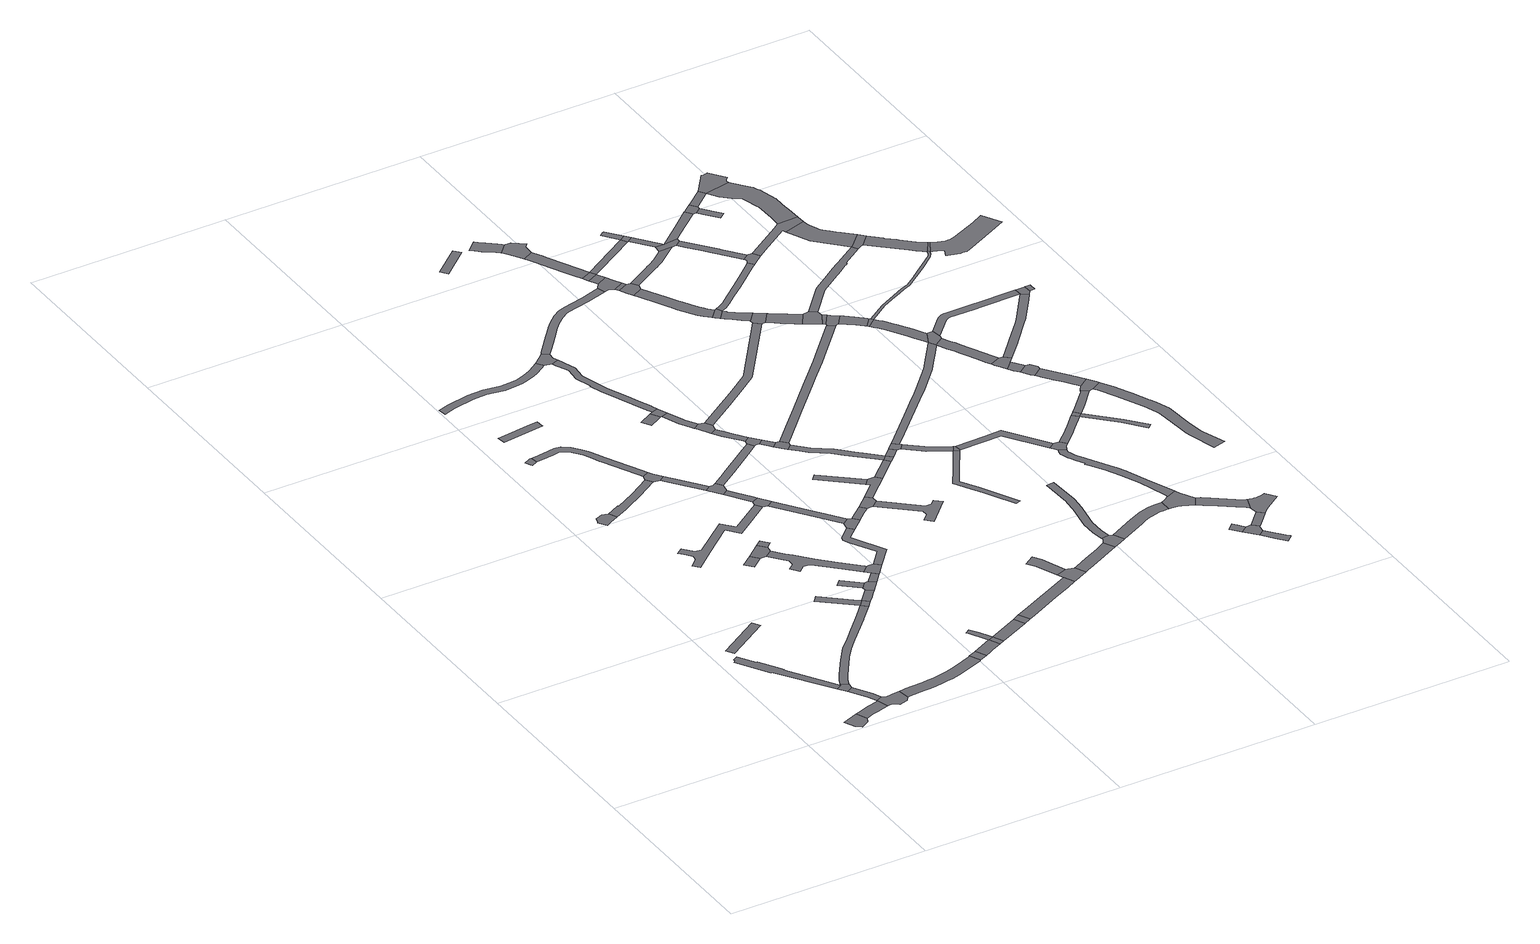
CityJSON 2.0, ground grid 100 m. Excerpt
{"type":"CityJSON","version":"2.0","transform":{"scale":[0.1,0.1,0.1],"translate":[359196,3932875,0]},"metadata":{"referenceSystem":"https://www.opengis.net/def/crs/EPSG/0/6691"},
"CityObjects":{
"road1":{"type":"Road","geometry":[{"type":"MultiSurface","lod":"1","boundaries":[[[0,1,2,3,4,5,6,7,8]]]}]},
"road2":{"type":"Road","attributes":{"RoadStructureAttribute.sectionType":"1"},"geometry":[{"type":"MultiSurface","lod":"1","boundaries":[[[9,10,11,12,13,14,15,16,17,18,19,20,21,22,23,24,25]]]}]},
"road3":{"type":"Road","attributes":{"RoadStructureAttribute.sectionType":"1"},"geometry":[{"type":"MultiSurface","lod":"1","boundaries":[[[7,26,27,28,29,30,31,32,33,34,35,8]]]}]},
"road4":{"type":"Road","attributes":{"RoadStructureAttribute.sectionType":"1"},"geometry":[{"type":"MultiSurface","lod":"1","boundaries":[[[36,37,38,39]]]}]},
"road5":{"type":"Road","geometry":[{"type":"MultiSurface","lod":"1","boundaries":[[[40,25,24,41,42,43]]]}]},
"road6":{"type":"Road","attributes":{"RoadStructureAttribute.sectionType":"1"},"geometry":[{"type":"MultiSurface","lod":"1","boundaries":[[[44,42,41,45,46,47]]]}]},
"road7":{"type":"Road","geometry":[{"type":"MultiSurface","lod":"1","boundaries":[[[46,31,30,48,49,50,51,52,53,54,55,47]]]}]},
"road8":{"type":"Road","attributes":{"RoadStructureAttribute.sectionType":"1"},"geometry":[{"type":"MultiSurface","lod":"1","boundaries":[[[56,57,58,59,60,61,62,63,64,65,66,67,68,69,70,71,72,73,74,75,76,40,43]]]}]},
"road9":{"type":"Road","geometry":[{"type":"MultiSurface","lod":"1","boundaries":[[[77,78,79,80,81,82,83,84,85,86]]]}]},
"road10":{"type":"Road","attributes":{"RoadStructureAttribute.sectionType":"1"},"geometry":[{"type":"MultiSurface","lod":"1","boundaries":[[[87,88,89,90,91,92,93,94,95,96,97,98,53,52,99,100,101,102,103,104,105,106,107,108,109,110,111,112]]]}]},
"road11":{"type":"Road","geometry":[{"type":"MultiSurface","lod":"1","boundaries":[[[113,114,115,116,117,118]]]}]},
"road12":{"type":"Road","attributes":{"RoadStructureAttribute.sectionType":"1"},"geometry":[{"type":"MultiSurface","lod":"1","boundaries":[[[119,120,121,122,123,124]]]}]},
"road13":{"type":"Road","attributes":{"RoadStructureAttribute.sectionType":"1"},"geometry":[{"type":"MultiSurface","lod":"1","boundaries":[[[125,126,127,128,129,67]]]}]},
"road14":{"type":"Road","attributes":{"RoadStructureAttribute.sectionType":"1"},"geometry":[{"type":"MultiSurface","lod":"1","boundaries":[[[130,131,132,133,134,135,136,137,77,86]]]}]},
"road15":{"type":"Road","geometry":[{"type":"MultiSurface","lod":"1","boundaries":[[[119,124,138,139,140,141]]]}]},
"road16":{"type":"Road","geometry":[{"type":"MultiSurface","lod":"1","boundaries":[[[142,143,144,145,146,147,148,149,150,151,152,153,154,155,156,157,158,159,160,161]]]}]},
"road17":{"type":"Road","geometry":[{"type":"MultiSurface","lod":"1","boundaries":[[[162,125,67,66]]]}]},
"road18":{"type":"Road","attributes":{"RoadStructureAttribute.sectionType":"1"},"geometry":[{"type":"MultiSurface","lod":"1","boundaries":[[[163,164,165,166,167,168]]]}]},
"road19":{"type":"Road","attributes":{"RoadStructureAttribute.sectionType":"1"},"geometry":[{"type":"MultiSurface","lod":"1","boundaries":[[[116,169,170,171,172,173,174,175,176,177,178,179,180,181,182,183,184,185,186,187,188,189,190,191,192,193,194,195,196,197,117]]]}]},
"road20":{"type":"Road","geometry":[{"type":"MultiSurface","lod":"1","boundaries":[[[111,198,199,200,112]]]}]},
"road21":{"type":"Road","attributes":{"RoadStructureAttribute.sectionType":"1"},"geometry":[{"type":"MultiSurface","lod":"1","boundaries":[[[162,201,202,203,204,205,206,125]]]}]},
"road22":{"type":"Road","attributes":{"RoadStructureAttribute.sectionType":"1"},"geometry":[{"type":"MultiSurface","lod":"1","boundaries":[[[140,207,208,209,141]]]}]},
"road23":{"type":"Road","attributes":{"RoadStructureAttribute.sectionType":"1"},"geometry":[{"type":"MultiSurface","lod":"1","boundaries":[[[210,211,212,213]]]}]},
"road24":{"type":"Road","attributes":{"RoadStructureAttribute.sectionType":"1"},"geometry":[{"type":"MultiSurface","lod":"1","boundaries":[[[214,215,216,217,218,199,198]]]}]},
"road25":{"type":"Road","attributes":{"RoadStructureAttribute.sectionType":"1"},"geometry":[{"type":"MultiSurface","lod":"1","boundaries":[[[219,220,221,222,223,224,225,139,138,226,227,228,229,230,231,232,233,234,235,236,237]]]}]},
"road26":{"type":"Road","geometry":[{"type":"MultiSurface","lod":"1","boundaries":[[[205,204,238,239,210,213]]]}]},
"road27":{"type":"Road","geometry":[{"type":"MultiSurface","lod":"1","boundaries":[[[240,183,182,134,133,241,242,243,244]]]}]},
"road28":{"type":"Road","attributes":{"RoadStructureAttribute.sectionType":"1"},"geometry":[{"type":"MultiSurface","lod":"1","boundaries":[[[245,246,247,248,249,250,251]]]}]},
"road29":{"type":"Road","geometry":[{"type":"MultiSurface","lod":"1","boundaries":[[[216,252,245,251,217]]]}]},
"road30":{"type":"Road","attributes":{"RoadStructureAttribute.sectionType":"1"},"geometry":[{"type":"MultiSurface","lod":"1","boundaries":[[[253,254,239,238,255,256]]]}]},
"road31":{"type":"Road","attributes":{"RoadStructureAttribute.sectionType":"1"},"geometry":[{"type":"MultiSurface","lod":"1","boundaries":[[[243,257,258,259,260,244]]]}]},
"road32":{"type":"Road","attributes":{"RoadStructureAttribute.sectionType":"1"},"geometry":[{"type":"MultiSurface","lod":"1","boundaries":[[[261,262,263,264,265,266,267,268,269,270,271,272,273,274,275,276,277,278,279,280,281,282]]]}]},
"road33":{"type":"Road","geometry":[{"type":"MultiSurface","lod":"1","boundaries":[[[253,256,283,284,285,219,237]]]}]},
"road34":{"type":"Road","geometry":[{"type":"MultiSurface","lod":"1","boundaries":[[[286,259,258,287,288,289,290,291,292]]]}]},
"road35":{"type":"Road","attributes":{"RoadStructureAttribute.sectionType":"1"},"geometry":[{"type":"MultiSurface","lod":"1","boundaries":[[[293,245,252,294,295]]]}]},
"road36":{"type":"Road","attributes":{"RoadStructureAttribute.sectionType":"1"},"geometry":[{"type":"MultiSurface","lod":"1","boundaries":[[[296,297,298,290,289,299,300,301]]]}]},
"road37":{"type":"Road","geometry":[{"type":"MultiSurface","lod":"1","boundaries":[[[142,161,302,303,296,301]]]}]},
"road38":{"type":"Road","attributes":{"RoadStructureAttribute.sectionType":"1"},"geometry":[{"type":"MultiSurface","lod":"1","boundaries":[[[304,305,306,307,308,284,283,309,310,311,312,313]]]}]},
"road39":{"type":"Road","geometry":[{"type":"MultiSurface","lod":"1","boundaries":[[[314,315,293,295,316]]]}]},
"road40":{"type":"Road","attributes":{"RoadStructureAttribute.sectionType":"1"},"geometry":[{"type":"MultiSurface","lod":"1","boundaries":[[[302,317,318,319,320,321,303]]]}]},
"road41":{"type":"Road","geometry":[{"type":"MultiSurface","lod":"1","boundaries":[[[312,322,323,319,318,313]]]}]},
"road42":{"type":"Road","attributes":{"RoadStructureAttribute.sectionType":"1"},"geometry":[{"type":"MultiSurface","lod":"1","boundaries":[[[324,325,326,292,291,327,328,329,330]]]}]},
"road43":{"type":"Road","geometry":[{"type":"MultiSurface","lod":"1","boundaries":[[[331,332,333,334,335]]]}]},
"road44":{"type":"Road","geometry":[{"type":"MultiSurface","lod":"1","boundaries":[[[336,337,272,271,338,339,340,341]]]}]},
"road45":{"type":"Road","attributes":{"RoadStructureAttribute.sectionType":"1"},"geometry":[{"type":"MultiSurface","lod":"1","boundaries":[[[322,342,343,344,345,346,347,348,323]]]}]},
"road46":{"type":"Road","geometry":[{"type":"MultiSurface","lod":"1","boundaries":[[[334,349,350,351,352,353,335]]]}]},
"road47":{"type":"Road","attributes":{"RoadStructureAttribute.sectionType":"1"},"geometry":[{"type":"MultiSurface","lod":"1","boundaries":[[[354,355,356,357,358,359,360,361,339,338,362,363,364,365,366,367,368,369,370,371,372,373,374,375,376,353,352]]]}]},
"road48":{"type":"Road","attributes":{"RoadStructureAttribute.sectionType":"1"},"geometry":[{"type":"MultiSurface","lod":"1","boundaries":[[[377,378,379,350,349,380,381,382,383]]]}]},
"road49":{"type":"Road","attributes":{"RoadStructureAttribute.sectionType":"1"},"geometry":[{"type":"MultiSurface","lod":"1","boundaries":[[[384,385,386,387,388,389,390,391,314,316]]]}]},
"road50":{"type":"Road","geometry":[{"type":"MultiSurface","lod":"1","boundaries":[[[392,383,382,393,394,395,396]]]}]},
"road51":{"type":"Road","geometry":[{"type":"MultiSurface","lod":"1","boundaries":[[[397,398,399,400,346,345,401]]]}]},
"road52":{"type":"Road","attributes":{"RoadStructureAttribute.sectionType":"1"},"geometry":[{"type":"MultiSurface","lod":"1","boundaries":[[[402,403,395,394,404,405,406,407]]]}]},
"road53":{"type":"Road","geometry":[{"type":"MultiSurface","lod":"1","boundaries":[[[329,408,409,410,411,407,406,330]]]}]},
"road54":{"type":"Road","attributes":{"RoadStructureAttribute.sectionType":"1"},"geometry":[{"type":"MultiSurface","lod":"1","boundaries":[[[412,413,414,415]]]}]},
"road55":{"type":"Road","attributes":{"RoadStructureAttribute.sectionType":"1"},"geometry":[{"type":"MultiSurface","lod":"1","boundaries":[[[416,417,418,419,410,409]]]}]},
"road56":{"type":"Road","geometry":[{"type":"MultiSurface","lod":"1","boundaries":[[[418,417,420,421,422,423]]]}]},
"road57":{"type":"Road","attributes":{"RoadStructureAttribute.sectionType":"1"},"geometry":[{"type":"MultiSurface","lod":"1","boundaries":[[[424,425,426,427,428,429,430,431,397,401]]]}]},
"road58":{"type":"Road","geometry":[{"type":"MultiSurface","lod":"1","boundaries":[[[432,433,415,414,434,399,398,435]]]}]},
"road59":{"type":"Road","attributes":{"RoadStructureAttribute.sectionType":"1"},"geometry":[{"type":"MultiSurface","lod":"1","boundaries":[[[436,437,438,439,440,441,442]]]}]},
"road60":{"type":"Road","geometry":[{"type":"MultiSurface","lod":"1","boundaries":[[[436,442,390,389,443,444,445]]]}]},
"road61":{"type":"Road","attributes":{"RoadStructureAttribute.sectionType":"1"},"geometry":[{"type":"MultiSurface","lod":"1","boundaries":[[[446,447,448,449,450,451,452,421,420,453,454,455,456,457,458]]]}]},
"road62":{"type":"Road","attributes":{"RoadStructureAttribute.sectionType":"1"},"geometry":[{"type":"MultiSurface","lod":"1","boundaries":[[[459,460,461,462,463,464,465,466,467,468,469,470,471,472,473,474,475,476,477,478,479,480,481,336,341]]]}]},
"road63":{"type":"Road","attributes":{"RoadStructureAttribute.sectionType":"1"},"geometry":[{"type":"MultiSurface","lod":"1","boundaries":[[[482,483,484,485]]]}]},
"road64":{"type":"Road","attributes":{"RoadStructureAttribute.sectionType":"1"},"geometry":[{"type":"MultiSurface","lod":"1","boundaries":[[[432,486,457,433]]]}]},
"road65":{"type":"Road","geometry":[{"type":"MultiSurface","lod":"1","boundaries":[[[458,457,486,487]]]}]},
"road66":{"type":"Road","attributes":{"RoadStructureAttribute.sectionType":"1"},"geometry":[{"type":"MultiSurface","lod":"1","boundaries":[[[488,489,490,491,492,493,494,495,496,497,445,444]]]}]},
"road67":{"type":"Road","attributes":{"RoadStructureAttribute.sectionType":"1"},"geometry":[{"type":"MultiSurface","lod":"1","boundaries":[[[498,499,458,487]]]}]},
"road68":{"type":"Road","attributes":{"RoadStructureAttribute.sectionType":"1"},"geometry":[{"type":"MultiSurface","lod":"1","boundaries":[[[500,501,502,503,504,505,506,507,508,509,392,396]]]}]},
"road69":{"type":"Road","attributes":{"RoadStructureAttribute.sectionType":"1"},"geometry":[{"type":"MultiSurface","lod":"1","boundaries":[[[510,511,512,513,514,515,516,517,518,519,520,521,522,523,524,525]]]}]},
"road70":{"type":"Road","geometry":[{"type":"MultiSurface","lod":"1","boundaries":[[[526,499,498,527,528,529]]]}]},
"road71":{"type":"Road","attributes":{"RoadStructureAttribute.sectionType":"1"},"geometry":[{"type":"MultiSurface","lod":"1","boundaries":[[[530,531,532,533,534,535,536,537,538,539,540,541,542,543]]]}]},
"road72":{"type":"Road","geometry":[{"type":"MultiSurface","lod":"1","boundaries":[[[518,517,544,545,546,547,548,549,550,551,552,553,554]]]}]},
"road73":{"type":"Road","geometry":[{"type":"MultiSurface","lod":"1","boundaries":[[[492,555,556,557,558,559,560,493]]]}]},
"road74":{"type":"Road","attributes":{"RoadStructureAttribute.sectionType":"1"},"geometry":[{"type":"MultiSurface","lod":"1","boundaries":[[[561,562,528,527,563,564,565,543,566]]]}]},
"road75":{"type":"Road","attributes":{"RoadStructureAttribute.sectionType":"1"},"geometry":[{"type":"MultiSurface","lod":"1","boundaries":[[[567,568,569,570,571,550,549,572,573,574,575,576,577,578]]]}]},
"road76":{"type":"Road","geometry":[{"type":"MultiSurface","lod":"1","boundaries":[[[579,578,577,580]]]}]},
"road77":{"type":"Road","attributes":{"RoadStructureAttribute.sectionType":"1"},"geometry":[{"type":"MultiSurface","lod":"1","boundaries":[[[422,581,582,583,584,585,586,587,588,589,590,591,592,593,594,595,596,597,423]]]}]},
"road78":{"type":"Road","attributes":{"RoadStructureAttribute.sectionType":"1"},"geometry":[{"type":"MultiSurface","lod":"1","boundaries":[[[598,599,600,579,580]]]}]},
"road79":{"type":"Road","geometry":[{"type":"MultiSurface","lod":"1","boundaries":[[[598,470,469,601,602,603,604,599]]]}]},
"road80":{"type":"Road","attributes":{"RoadStructureAttribute.sectionType":"1"},"geometry":[{"type":"MultiSurface","lod":"1","boundaries":[[[603,602,605,606]]]}]},
"road81":{"type":"Road","attributes":{"RoadStructureAttribute.sectionType":"1"},"geometry":[{"type":"MultiSurface","lod":"1","boundaries":[[[607,608,609,610,611,612,613,614,615,616,617,618,559,558]]]}]},
"road82":{"type":"Road","geometry":[{"type":"MultiSurface","lod":"1","boundaries":[[[605,619,620,621,622,623,606]]]}]},
"road83":{"type":"Road","geometry":[{"type":"MultiSurface","lod":"1","boundaries":[[[566,543,542,624,625]]]}]},
"road84":{"type":"Road","attributes":{"RoadStructureAttribute.sectionType":"1"},"geometry":[{"type":"MultiSurface","lod":"1","boundaries":[[[626,627,628,629,630,631,632,633,634,621,620,635,636,637,638,639,640,641,642,643,644]]]}]},
"road85":{"type":"Road","geometry":[{"type":"MultiSurface","lod":"1","boundaries":[[[645,646,647,648,626,644]]]}]},
"road86":{"type":"Road","attributes":{"RoadStructureAttribute.sectionType":"1"},"geometry":[{"type":"MultiSurface","lod":"1","boundaries":[[[556,649,650,651,652,653,654,655,656,657,658,659,660,661,662,663,664,665,666,557]]]}]},
"road87":{"type":"Road","attributes":{"RoadStructureAttribute.sectionType":"1"},"geometry":[{"type":"MultiSurface","lod":"1","boundaries":[[[579,667,668,669,670,671,578]]]}]},
"road88":{"type":"Road","attributes":{"RoadStructureAttribute.sectionType":"1"},"geometry":[{"type":"MultiSurface","lod":"1","boundaries":[[[646,672,673,674,675,676,677,678,679,680,681,647]]]}]},
"road89":{"type":"Road","attributes":{"RoadStructureAttribute.sectionType":"1"},"geometry":[{"type":"MultiSurface","lod":"1","boundaries":[[[624,682,683,684,685,686,687,688,625]]]}]},
"road90":{"type":"Road","attributes":{"RoadStructureAttribute.sectionType":"1"},"geometry":[{"type":"MultiSurface","lod":"1","boundaries":[[[689,690,691,692,693,694,695,696,623,622,697,698,699,700,701,702]]]}]},
"road91":{"type":"Road","geometry":[{"type":"MultiSurface","lod":"1","boundaries":[[[676,675,505,504,703,704]]]}]},
"road92":{"type":"Road","attributes":{"RoadStructureAttribute.sectionType":"1"},"geometry":[{"type":"MultiSurface","lod":"1","boundaries":[[[705,706,707,708,670,709]]]}]},
"road93":{"type":"Road","attributes":{"RoadStructureAttribute.sectionType":"1"},"geometry":[{"type":"MultiSurface","lod":"1","boundaries":[[[710,711,712,713,714,715,704,703,716,717,718,719,720,721,722]]]}]},
"road94":{"type":"Road","geometry":[{"type":"MultiSurface","lod":"1","boundaries":[[[709,670,669,723,724]]]}]},
"road95":{"type":"Road","attributes":{"RoadStructureAttribute.sectionType":"1"},"geometry":[{"type":"MultiSurface","lod":"1","boundaries":[[[725,726,727,728,729,730,731,732,733,734,735,526,529,736,737,738,739,740,741,742,743,744,745,746,747,748,749,750,751,752,753,754,755,756,757,758,759,760,761,762,763,764,765,766,746,767]]]}]},
"road96":{"type":"Road","geometry":[{"type":"MultiSurface","lod":"1","boundaries":[[[685,684,768,769,770,771,772,773]]]}]},
"road97":{"type":"Road","attributes":{"RoadStructureAttribute.sectionType":"1"},"geometry":[{"type":"MultiSurface","lod":"1","boundaries":[[[774,775,776,777,778,779,780,781,782,783,784,785,786,787,648,647]]]}]},
"road98":{"type":"Road","attributes":{"RoadStructureAttribute.sectionType":"1"},"geometry":[{"type":"MultiSurface","lod":"1","boundaries":[[[724,723,788,789]]]}]},
"road99":{"type":"Road","attributes":{"RoadStructureAttribute.sectionType":"1"},"geometry":[{"type":"MultiSurface","lod":"1","boundaries":[[[790,791,792,793,794,795,796,797,798,799,800,769,768,801,802,803,804,805,806,807,808,809,810,811,812,813,814,815,816]]]}]},
"road100":{"type":"Road","geometry":[{"type":"MultiSurface","lod":"1","boundaries":[[[817,818,816,815,819,658,657,820,821,822,823,824,825,826,827]]]}]},
"road101":{"type":"Road","geometry":[{"type":"MultiSurface","lod":"1","boundaries":[[[828,829,830,831,832,833,834,710,722]]]}]},
"road102":{"type":"Road","attributes":{"RoadStructureAttribute.sectionType":"1"},"geometry":[{"type":"MultiSurface","lod":"1","boundaries":[[[835,836,837,838,839,840]]]}]},
"road103":{"type":"Road","geometry":[{"type":"MultiSurface","lod":"1","boundaries":[[[841,842,843,789,788,689,702]]]}]},
"road104":{"type":"Road","attributes":{"RoadStructureAttribute.sectionType":"1"},"geometry":[{"type":"MultiSurface","lod":"1","boundaries":[[[830,844,845,846,831]]]}]},
"road105":{"type":"Road","geometry":[{"type":"MultiSurface","lod":"1","boundaries":[[[847,840,839,848,849,850,851]]]}]},
"road106":{"type":"Road","geometry":[{"type":"MultiSurface","lod":"1","boundaries":[[[589,852,853,854,855,856,857,845,844,590]]]}]},
"road107":{"type":"Road","attributes":{"RoadStructureAttribute.sectionType":"1"},"geometry":[{"type":"MultiSurface","lod":"1","boundaries":[[[848,858,859,860,861,862,863,864,849]]]}]},
"road108":{"type":"Road","attributes":{"RoadStructureAttribute.sectionType":"1"},"geometry":[{"type":"MultiSurface","lod":"1","boundaries":[[[865,866,867,868,869,870,871,872,873,874,817,827,875,876,877,878,879,880]]]}]},
"road109":{"type":"Road","attributes":{"RoadStructureAttribute.sectionType":"1"},"geometry":[{"type":"MultiSurface","lod":"1","boundaries":[[[881,882,883,884,885,886,887,854,853,888,889,890,891,892,893,894]]]}]},
"road110":{"type":"Road","attributes":{"RoadStructureAttribute.sectionType":"1"},"geometry":[{"type":"MultiSurface","lod":"1","boundaries":[[[895,896,897,898,842,841,899,900,901,902,903,904]]]}]},
"road111":{"type":"Road","attributes":{"RoadStructureAttribute.sectionType":"1"},"geometry":[{"type":"MultiSurface","lod":"1","boundaries":[[[905,906,907,908,847,851]]]}]},
"road112":{"type":"Road","attributes":{"RoadStructureAttribute.sectionType":"1"},"geometry":[{"type":"MultiSurface","lod":"1","boundaries":[[[843,909,910,911,912,913,789]]]}]},
"road113":{"type":"Road","geometry":[{"type":"MultiSurface","lod":"1","boundaries":[[[914,915,916,881,894]]]}]},
"road114":{"type":"Road","attributes":{"RoadStructureAttribute.sectionType":"1"},"geometry":[{"type":"MultiSurface","lod":"1","boundaries":[[[917,918,919,920,921,922,923,924,925,926,915,914,927,928,929,930,931,932,933,934,935,936,937,938,767]]]}]},
"road115":{"type":"Road","geometry":[{"type":"MultiSurface","lod":"1","boundaries":[[[903,939,940,941,942,781,780,943,944,945,904]]]}]},
"road116":{"type":"Road","attributes":{"RoadStructureAttribute.sectionType":"1"},"geometry":[{"type":"MultiSurface","lod":"1","boundaries":[[[772,946,947,948,949,950,951,952,953,954,948,955,956,957,958,773]]]}]},
"road117":{"type":"Road","geometry":[{"type":"MultiSurface","lod":"1","boundaries":[[[948,954,959,960,955]]]}]},
"road118":{"type":"Road","geometry":[{"type":"MultiSurface","lod":"1","boundaries":[[[907,906,961,962,963,964,965,966,967,968,969,970,971,972,973,865,880]]]}]},
"road119":{"type":"Road","geometry":[{"type":"MultiSurface","lod":"1","boundaries":[[[746,766,974,975,917,767]]]}]},
"road120":{"type":"Road","attributes":{"RoadStructureAttribute.sectionType":"1"},"geometry":[{"type":"MultiSurface","lod":"1","boundaries":[[[832,976,977,978,979,980,981,982,983,984,985,986,987,988,989,990,991,833]]]}]},
"road121":{"type":"Road","geometry":[{"type":"MultiSurface","lod":"1","boundaries":[[[992,993,994,995,911,910,996,997]]]}]},
"road122":{"type":"Road","attributes":{"RoadStructureAttribute.sectionType":"1"},"geometry":[{"type":"MultiSurface","lod":"1","boundaries":[[[998,999,1000,1001,959,954,1002,1003]]]}]},
"road123":{"type":"Road","geometry":[{"type":"MultiSurface","lod":"1","boundaries":[[[756,755,1004,1005,1006,1007,1008,1009,1010,1011]]]}]},
"road124":{"type":"Road","attributes":{"RoadStructureAttribute.sectionType":"1"},"geometry":[{"type":"MultiSurface","lod":"1","boundaries":[[[1012,1013,1009,1008,1014,1015,1016]]]}]},
"road125":{"type":"Road","attributes":{"RoadStructureAttribute.sectionType":"1"},"geometry":[{"type":"MultiSurface","lod":"1","boundaries":[[[996,1017,1018,1019,997]]]}]},
"road126":{"type":"Road","geometry":[{"type":"MultiSurface","lod":"1","boundaries":[[[1020,1021,1022,1023,1024,1012,1016]]]}]},
"road127":{"type":"Road","attributes":{"RoadStructureAttribute.sectionType":"1"},"geometry":[{"type":"MultiSurface","lod":"1","boundaries":[[[1025,1026,993,992,1027]]]}]},
"road128":{"type":"Road","attributes":{"RoadStructureAttribute.sectionType":"1"},"geometry":[{"type":"MultiSurface","lod":"1","boundaries":[[[1028,1029,1030,1031,1032,1022,1021,1033,1034,1035,1036,1037,1038,1039]]]}]},
"road129":{"type":"Road","geometry":[{"type":"MultiSurface","lod":"1","boundaries":[[[1040,1041,1042,1043,945,944,1044,1045,1046,1047,1048]]]}]},
"road130":{"type":"Road","geometry":[{"type":"MultiSurface","lod":"1","boundaries":[[[1049,1050,1028,1039,998,1003,1051]]]}]},
"road131":{"type":"Road","attributes":{"RoadStructureAttribute.sectionType":"1"},"geometry":[{"type":"MultiSurface","lod":"1","boundaries":[[[1052,1053,1054,1055,1056,1057,1058,1059,1060,1061,1062,1063,1064,1065,1066,1067,1068,1069,1070,1071,1072,1073,1074,1075,1076,1077,1078,1079,1049,1051]]]}]},
"road132":{"type":"Road","attributes":{"RoadStructureAttribute.sectionType":"1"},"geometry":[{"type":"MultiSurface","lod":"1","boundaries":[[[1080,1081,1082,1083,1084,1085,1086,1087,1088,916,915,1089,1090,1091,1092,1093,1094,1095,1096,1097,1098,1099,1100]]]}]},
"road133":{"type":"Road","attributes":{"RoadStructureAttribute.sectionType":"1"},"geometry":[{"type":"MultiSurface","lod":"1","boundaries":[[[1101,1102,1103,1104,1105,1106,1107,1108,1109,1110,1111,1040,1048,1112,1113,1114,1115,1116,1117,1118,1119,1120,1121,1122,1123,1124,1027]]]}]},
"road134":{"type":"Road","geometry":[{"type":"MultiSurface","lod":"1","boundaries":[[[1125,1126,1127,1025,1027,1124,1128,1129,1130,1131,1132,1133]]]}]},
"road135":{"type":"Road","attributes":{"RoadStructureAttribute.sectionType":"1"},"geometry":[{"type":"MultiSurface","lod":"1","boundaries":[[[1134,1135,1136,1137,1138,1139,1140,1141,1142,1143,1144,975,974,1145,1146,1147,1148,1149,1150,1151,1152,1153,1154,1155]]]}]},
"road136":{"type":"Road","attributes":{"RoadStructureAttribute.sectionType":"1"},"geometry":[{"type":"MultiSurface","lod":"1","boundaries":[[[1156,1157,1158,1159,1160,1161,1162,1163,1047,1046,1164,1165,1166,1167,1168,984,1169]]]}]},
"road137":{"type":"Road","attributes":{"RoadStructureAttribute.sectionType":"1"},"geometry":[{"type":"MultiSurface","lod":"1","boundaries":[[[1170,1171,1172,1173,1174,1011,1010,1175,1176,1177,1178,1179,1180,1155]]]}]},
"road138":{"type":"Road","geometry":[{"type":"MultiSurface","lod":"1","boundaries":[[[984,983,1181,1182,1183,1184,1169]]]}]},
"road139":{"type":"Road","attributes":{"RoadStructureAttribute.sectionType":"1"},"geometry":[{"type":"MultiSurface","lod":"1","boundaries":[[[1185,1186,1187,1188,1189,1190,1191,1192,1184,1183,1193,1194,1195,1196,1197,1198]]]}]},
"road140":{"type":"Road","geometry":[{"type":"MultiSurface","lod":"1","boundaries":[[[1185,1198,1100,1099,1199,1200]]]}]},
"road141":{"type":"Road","geometry":[{"type":"MultiSurface","lod":"1","boundaries":[[[1201,1202,1134,1155,1180,1203]]]}]},
"road142":{"type":"Road","attributes":{"RoadStructureAttribute.sectionType":"1"},"geometry":[{"type":"MultiSurface","lod":"1","boundaries":[[[1204,1205,1206,1207,1201,1203]]]}]},
"road143":{"type":"Road","attributes":{"RoadStructureAttribute.sectionType":"1"},"geometry":[{"type":"MultiSurface","lod":"1","boundaries":[[[1199,1208,1209,1210,1211,1212,1213,1214,1215,1216,1217,1218,1219,1220,1221,1222,1223,1224,1225,1226,1227,1228,1229,1230,1231,1232,1233,1200]]]}]}
},
"vertices":[
[288,104,0],[280,101,0],[232,82,0],[256,26,0],[283,14,0],[284,9,0],[323,31,0],[335,58,0],[314,114,0],
[349,386,0],[222,584,0],[228,588,0],[212,612,0],[209,617,0],[157,702,0],[152,698,0],[151,699,0],[100,782,0],[75,767,0],[77,763,0],[79,760,0],[66,750,0],[163,591,0],[168,596,0],[345,331,0],[373,348,0],
[349,63,0],[377,74,0],[407,82,0],[436,90,0],[465,97,0],[449,155,0],[411,146,0],[388,139,0],[358,131,0],[329,120,0],
[323,948,0],[299,986,0],[84,850,0],[108,812,0],
[376,355,0],[374,288,0],[406,307,0],[410,340,0],
[460,218,0],[428,201,0],[446,162,0],[479,177,0],
[490,102,0],[516,87,0],[518,79,0],[561,91,0],[579,116,0],[569,175,0],[535,171,0],[497,165,0],
[425,373,0],[430,381,0],[443,404,0],[520,520,0],[524,525,0],[565,579,0],[617,633,0],[618,634,0],[738,759,0],[738,760,0],[810,838,0],[782,864,0],[750,827,0],[712,786,0],[645,715,0],[593,660,0],[538,604,0],[491,542,0],[482,529,0],[411,425,0],[390,387,0],
[214,2073,0],[185,2081,0],[184,2083,0],[146,2065,0],[139,2035,0],[136,2033,0],[163,1996,0],[189,2010,0],[191,2011,0],[235,2033,0],
[976,258,0],[948,246,0],[920,235,0],[892,225,0],[863,215,0],[834,207,0],[816,202,0],[756,191,0],[726,187,0],[696,184,0],[643,180,0],[606,178,0],[647,120,0],[676,122,0],[701,123,0],[734,127,0],[766,132,0],[795,137,0],[829,143,0],[851,149,0],[882,158,0],[941,179,0],[971,190,0],[1003,204,0],[1009,207,0],[983,262,0],
[114,2621,0],[127,2593,0],[132,2585,0],[160,2600,0],[156,2638,0],[148,2637,0],
[571,1458,0],[512,1409,0],[519,1401,0],[544,1370,0],[552,1377,0],[603,1420,0],
[808,894,0],[799,902,0],[653,1028,0],[626,997,0],[745,895,0],
[301,2067,0],[323,2079,0],[410,2127,0],[518,2195,0],[497,2229,0],[390,2161,0],[284,2104,0],[282,2109,0],
[633,1418,0],[672,1449,0],[675,1479,0],[643,1517,0],
[805,1807,0],[644,1691,0],[594,1752,0],[593,1754,0],[585,1747,0],[415,1609,0],[385,1613,0],[366,1636,0],[343,1665,0],[312,1641,0],[330,1618,0],[356,1584,0],[353,1556,0],[312,1520,0],[338,1490,0],[435,1573,0],[587,1698,0],[637,1637,0],[709,1689,0],[827,1774,0],
[837,867,0],
[119,2810,0],[335,2839,0],[334,2846,0],[330,2879,0],[296,2875,0],[114,2850,0],
[201,2603,0],[255,2612,0],[284,2616,0],[302,2612,0],[327,2596,0],[347,2572,0],[366,2542,0],[381,2509,0],[403,2462,0],[405,2457,0],[407,2453,0],[406,2453,0],[490,2283,0],[504,2258,0],[538,2276,0],[524,2302,0],[525,2302,0],[438,2479,0],[432,2491,0],[431,2490,0],[407,2543,0],[400,2558,0],[378,2591,0],[351,2625,0],[314,2648,0],[315,2649,0],[284,2655,0],[252,2650,0],[196,2641,0],
[1051,228,0],[1025,282,0],[1006,272,0],
[862,894,0],[863,895,0],[877,912,0],[897,936,0],[867,961,0],[817,904,0],
[690,1492,0],[705,1504,0],[673,1543,0],
[892,1012,0],[807,1086,0],[781,1056,0],[867,981,0],
[1082,243,0],[1096,250,0],[1152,278,0],[1125,331,0],[1124,331,0],
[970,1124,0],[965,1128,0],[963,1130,0],[878,1215,0],[803,1291,0],[738,1368,0],[714,1396,0],[676,1364,0],[701,1334,0],[701,1304,0],[698,1302,0],[668,1278,0],[699,1239,0],[731,1264,0],[761,1263,0],[766,1257,0],[791,1233,0],[867,1158,0],[937,1090,0],
[943,990,0],[914,1014,0],
[549,2255,0],[520,2196,0],[549,2190,0],[550,2191,0],[580,2213,0],
[1151,344,0],[1140,363,0],[1116,406,0],[1090,448,0],[1068,432,0],[1071,428,0],[1125,332,0],
[1177,290,0],
[960,1067,0],[952,1058,0],[981,1035,0],[987,1042,0],
[576,2155,0],[681,2016,0],[711,2038,0],[606,2177,0],
[16,3141,0],[76,3159,0],[184,3182,0],[255,3185,0],[344,3172,0],[418,3177,0],[437,3182,0],[468,3189,0],[510,3206,0],[538,3220,0],[594,3260,0],[569,3291,0],[517,3255,0],[493,3242,0],[455,3227,0],[430,3221,0],[411,3217,0],[345,3212,0],[260,3225,0],[180,3222,0],[65,3198,0],[8,3180,0],
[1034,1098,0],[1006,1122,0],[982,1123,0],
[730,2035,0],[718,1968,0],[719,1966,0],[730,1950,0],[761,1971,0],[767,2012,0],[745,2045,0],
[1304,419,0],[1193,298,0],[1331,365,0],
[844,1848,0],[829,1871,0],[782,1939,0],[735,1942,0],[794,1854,0],[809,1831,0],
[851,1769,0],[884,1792,0],
[994,1377,0],[990,1356,0],[1006,1325,0],[1073,1201,0],[1010,1127,0],[1041,1106,0],[1117,1196,0],[1029,1360,0],[1081,1408,0],[1056,1435,0],
[1340,437,0],[1320,427,0],[1367,383,0],
[985,1583,0],[1064,1473,0],[1097,1498,0],[1018,1607,0],[1011,1617,0],
[1141,1462,0],[1116,1489,0],
[970,2205,0],[841,2113,0],[793,2078,0],[860,2079,0],[991,2173,0],[1054,2219,0],[1032,2249,0],
[723,2641,0],[748,2595,0],[799,2623,0],[817,2633,0],[792,2678,0],
[631,3347,0],[621,3335,0],[630,3250,0],[668,3264,0],[657,3292,0],[661,3322,0],
[1142,1464,0],[1169,1487,0],[1172,1490,0],[1215,1527,0],[1191,1555,0],[1155,1523,0],[1119,1492,0],
[825,2634,0],[860,2648,0],[850,2673,0],[840,2699,0],[806,2686,0],
[829,2727,0],[828,2731,0],[801,2797,0],[786,2832,0],[768,2877,0],[736,2954,0],[695,3099,0],[702,3172,0],[639,3228,0],[645,3215,0],[665,3166,0],[658,3092,0],[683,3008,0],[681,3008,0],[700,2941,0],[736,2854,0],[765,2783,0],[787,2729,0],[789,2730,0],[794,2715,0],[796,2711,0],[800,2701,0],[805,2689,0],
[895,2560,0],[893,2566,0],[892,2564,0],[860,2544,0],[874,2520,0],[897,2479,0],[931,2498,0],
[1383,391,0],[1405,402,0],[1502,450,0],[1556,477,0],[1649,522,0],[1694,544,0],[1668,598,0],[1389,461,0],
[960,2491,0],[909,2459,0],[942,2405,0],[973,2424,0],[980,2456,0],
[1281,1556,0],[1280,1586,0],[1254,1612,0],[1227,1586,0],[1245,1527,0],
[1015,2359,0],[1000,2381,0],[969,2360,0],[1026,2284,0],[1035,2272,0],[1065,2293,0],
[1060,2223,0],[1077,2221,0],[1105,2244,0],[1073,2283,0],
[1156,1882,0],[1130,1851,0],[1311,1699,0],[1337,1730,0],
[1107,2184,0],[1118,2170,0],[1146,2194,0],[1127,2216,0],
[1162,2120,0],[1191,2143,0],[1194,2164,0],[1167,2194,0],
[1415,1380,0],[1417,1350,0],[1383,1316,0],[1415,1284,0],[1531,1402,0],[1499,1434,0],[1478,1413,0],[1448,1411,0],
[1399,1701,0],[1377,1731,0],[1329,1684,0],[1354,1658,0],
[1710,652,0],[1661,772,0],[1636,812,0],[1585,779,0],[1607,746,0],[1608,744,0],[1655,630,0],
[1708,550,0],[1777,585,0],[1750,639,0],
[1444,1912,0],[1404,1951,0],[1383,1972,0],[1337,2017,0],[1335,2019,0],[1254,2078,0],[1233,2099,0],[1201,2080,0],[1230,2050,0],[1310,1992,0],[1354,1949,0],[1480,1827,0],[1505,1854,0],
[686,3351,0],[728,3402,0],[749,3427,0],[798,3486,0],[828,3518,0],[863,3548,0],[898,3571,0],[910,3576,0],[961,3589,0],[1031,3605,0],[1131,3636,0],[1119,3674,0],[1021,3644,0],[952,3628,0],[898,3614,0],[879,3607,0],[839,3580,0],[800,3547,0],[781,3527,0],[769,3514,0],[765,3510,0],[721,3456,0],[638,3357,0],
[591,4147,0],[617,4116,0],[756,4236,0],[728,4266,0],
[1502,1799,0],
[1531,1827,0],
[1793,593,0],[1833,614,0],[1886,641,0],[1943,670,0],[1990,694,0],[1963,748,0],[1915,723,0],[1833,682,0],[1807,668,0],[1766,647,0],
[1571,1867,0],[1545,1893,0],
[1128,2560,0],[1240,2639,0],[1327,2700,0],[1334,2710,0],[1590,3057,0],[1560,3083,0],[1310,2744,0],[1299,2729,0],[1178,2644,0],[1105,2593,0],
[792,4232,0],[810,4216,0],[825,4203,0],[835,4195,0],[836,4194,0],[874,4168,0],[887,4157,0],[903,4143,0],[947,4191,0],[946,4193,0],[940,4200,0],[925,4214,0],[884,4248,0],[870,4260,0],[859,4270,0],[847,4283,0],
[1578,1926,0],[1591,1867,0],[1614,1895,0],[1606,1902,0],
[1704,1602,0],[1644,1507,0],[1689,1428,0],[1710,1390,0],[1722,1369,0],[1744,1328,0],[1799,1224,0],[1825,1233,0],[1746,1384,0],[1728,1417,0],[1676,1507,0],[1726,1587,0],[1806,1717,0],[1782,1732,0],
[913,4132,0],[924,4116,0],[939,4094,0],[953,4072,0],[957,4064,0],[966,4049,0],[1019,4079,0],[1019,4080,0],[1022,4129,0],[1038,4150,0],[982,4192,0],
[2027,712,0],[2062,730,0],[2034,784,0],[2015,791,0],[1976,786,0],[1977,774,0],
[1701,1822,0],[1691,1830,0],[1664,1805,0],[1663,1803,0],[1678,1791,0],[1801,1766,0],
[1126,3867,0],[1062,3994,0],[1058,4002,0],[1043,4033,0],[1035,4049,0],[982,4020,0],[989,4007,0],[1009,3966,0],[1059,3866,0],[1087,3811,0],[1102,3779,0],[1156,3806,0],
[1172,3775,0],[1118,3749,0],
[1305,2280,0],[1377,2356,0],[1487,2471,0],[1523,2509,0],[1564,2552,0],[1659,2651,0],[1688,2683,0],[1830,2839,0],[1861,2873,0],[1832,2899,0],[1824,2891,0],[1660,2712,0],[1628,2677,0],[1533,2579,0],[1493,2536,0],[1351,2387,0],[1250,2281,0],
[1140,3705,0],[1193,3734,0],[1174,3770,0],
[1153,3643,0],[1180,3631,0],[1233,3660,0],[1214,3696,0],
[1191,3612,0],[1244,3641,0],
[2008,846,0],[2008,918,0],[2031,1049,0],[2037,1122,0],[2037,1123,0],[2031,1286,0],[1991,1279,0],[1997,1124,0],[1996,1112,0],[1991,1054,0],[1967,921,0],[1968,844,0],
[1210,3576,0],[1226,3547,0],[1280,3576,0],[1288,3604,0],[1264,3636,0],
[1811,1724,0],[1809,1761,0],
[1471,3259,0],[1448,3285,0],[1437,3298,0],[1424,3319,0],[1402,3355,0],[1382,3391,0],[1377,3400,0],[1369,3414,0],[1343,3462,0],[1239,3522,0],[1287,3431,0],[1312,3385,0],[1313,3383,0],[1333,3345,0],[1346,3322,0],[1369,3284,0],[1385,3261,0],[1402,3239,0],[1430,3212,0],
[1440,3203,0],[1456,3189,0],[1495,3235,0],[1481,3264,0],
[2193,797,0],[2219,811,0],[2246,822,0],[2264,828,0],[2287,834,0],[2306,837,0],[2324,839,0],[2342,840,0],[2354,840,0],[2354,901,0],[2346,901,0],[2324,900,0],[2302,898,0],[2282,895,0],[2253,888,0],[2224,879,0],[2198,867,0],[2165,851,0],
[1209,3798,0],[1321,3867,0],[1428,3934,0],[1410,3964,0],[1311,3902,0],
[1473,3175,0],[1500,3152,0],[1530,3126,0],[1559,3102,0],[1601,3152,0],[1571,3173,0],[1556,3183,0],[1536,3198,0],[1511,3219,0],[1508,3223,0],
[1936,1728,0],[2027,1731,0],[2159,1537,0],[2190,1558,0],[2048,1768,0],[2046,1768,0],[1961,1765,0],
[1507,3795,0],[1482,3774,0],[1449,3747,0],[1448,3747,0],[1416,3726,0],[1398,3716,0],[1385,3708,0],[1292,3653,0],[1422,3683,0],[1437,3692,0],[1438,3693,0],[1471,3714,0],[1540,3770,0],[1575,3799,0],
[1610,3059,0],[1654,3117,0],
[1394,4041,0],[1380,4059,0],[1373,4054,0],[1352,4038,0],[1437,3985,0],
[1786,3029,0],[1764,3044,0],[1728,3067,0],[1709,3080,0],[1687,3095,0],[1657,3115,0],[1613,3056,0],[1643,3034,0],[1665,3018,0],[1680,3007,0],[1684,3005,0],[1717,2982,0],[1743,2964,0],
[1431,3936,0],[1459,3957,0],
[2123,2521,0],[2070,2450,0],[2057,2433,0],[2014,2374,0],[1942,2295,0],[1904,2253,0],[1860,2208,0],[1847,2196,0],[1845,2194,0],[1744,2092,0],[1614,1961,0],[1668,1964,0],[1870,2167,0],[1887,2184,0],[1931,2228,0],[1932,2230,0],[1969,2270,0],[2043,2351,0],[2088,2412,0],[2125,2462,0],[2153,2500,0],[2161,2512,0],[2180,2475,0],[2186,2463,0],[2204,2429,0],[2219,2398,0],[2233,2370,0],[2252,2331,0],[2269,2298,0],[2277,2280,0],[2290,2254,0],[2344,2280,0],[2323,2324,0],[2313,2343,0],[2307,2357,0],[2288,2396,0],[2274,2424,0],[2257,2457,0],[2241,2488,0],[2241,2489,0],[2231,2507,0],[2210,2547,0],[2142,2548,0],
[2182,1502,0],[2217,1487,0],[2218,1490,0],[2229,1509,0],[2247,1528,0],[2220,1555,0],
[1523,3248,0],[1551,3268,0],[1594,3304,0],[1661,3360,0],[1732,3420,0],[1789,3468,0],[1815,3489,0],[1792,3517,0],[1767,3492,0],[1702,3437,0],[1641,3384,0],[1574,3329,0],[1531,3293,0],[1507,3276,0],
[1510,3836,0],[1555,3834,0],
[2392,1099,0],[2353,1194,0],[2351,1200,0],[2332,1242,0],[2312,1279,0],[2237,1408,0],[2229,1424,0],[2224,1437,0],[2216,1458,0],[2213,1466,0],[2213,1477,0],[2176,1486,0],[2175,1466,0],[2178,1451,0],[2188,1424,0],[2195,1408,0],[2204,1389,0],[2230,1344,0],[2222,1342,0],[2236,1325,0],[2277,1255,0],[2294,1223,0],[2312,1184,0],[2353,1085,0],[2400,946,0],[2402,931,0],[2451,951,0],
[2500,858,0],[2460,927,0],[2376,912,0],[2360,840,0],[2378,839,0],[2397,837,0],[2415,831,0],[2430,825,0],[2444,819,0],[2458,813,0],[2470,806,0],
[1750,2959,0],[1783,2939,0],[1818,2918,0],[1855,2982,0],[1851,3012,0],[1821,3038,0],[1816,3033,0],
[2544,572,0],[2527,591,0],[2496,558,0],[2512,540,0],[2535,513,0],[2569,541,0],
[1596,3797,0],[1626,3823,0],[1627,3842,0],
[1832,2909,0],[1873,2970,0],[1860,2979,0],
[2599,542,0],[2588,450,0],[2619,476,0],[2621,506,0],[2629,514,0],
[1864,2877,0],[1879,2882,0],[1920,2935,0],[1916,2938,0],[1909,2943,0],[1886,2961,0],
[2595,441,0],[2633,392,0],[2670,344,0],[2696,367,0],[2704,373,0],[2700,378,0],[2694,385,0],
[2691,728,0],[2689,729,0],[2675,734,0],[2663,741,0],[2652,748,0],[2643,754,0],[2642,755,0],[2555,822,0],[2529,840,0],[2521,846,0],[2479,801,0],[2500,787,0],[2553,747,0],[2616,699,0],[2654,672,0],[2666,663,0],
[2017,2850,0],[2012,2855,0],[2001,2866,0],[1985,2881,0],[1969,2896,0],[1951,2910,0],[1934,2924,0],[1898,2871,0],[1913,2860,0],[1929,2849,0],[1945,2836,0],[1959,2823,0],[1973,2809,0],[1978,2804,0],
[1755,3663,0],[1744,3677,0],[1702,3733,0],[1678,3761,0],[1623,3764,0],[1670,3708,0],[1704,3664,0],[1711,3655,0],[1793,3549,0],[1825,3573,0],
[2670,558,0],[2701,591,0],[2672,620,0],[2663,609,0],
[1660,3870,0],[1793,3982,0],[1767,4013,0],[1671,3931,0],[1625,3893,0],
[1986,2795,0],[2032,2834,0],[2024,2843,0],
[2174,2617,0],[2159,2645,0],[2144,2672,0],[2131,2695,0],[2116,2718,0],[2102,2739,0],[2085,2765,0],[2071,2786,0],[2060,2801,0],[2046,2818,0],[2000,2779,0],[2011,2764,0],[2023,2748,0],[2035,2731,0],[2036,2730,0],[2049,2711,0],[2063,2688,0],[2077,2666,0],[2090,2644,0],[2105,2616,0],[2118,2593,0],[2131,2569,0],
[1798,3540,0],[1800,3534,0],[1800,3529,0],[1797,3523,0],[1867,3532,0],[1872,3536,0],[1849,3569,0],
[2314,1594,0],[2339,1620,0],[2404,1688,0],[2412,1679,0],[2537,1551,0],[2617,1451,0],[2638,1470,0],[2558,1568,0],[2423,1708,0],[2377,1713,0],[2318,1652,0],[2290,1622,0],[2289,1621,0],
[2397,1734,0],[2388,1724,0],
[2702,593,0],[2726,616,0],[2727,617,0],[2737,625,0],[2816,682,0],[2779,733,0],[2770,729,0],[2760,726,0],[2747,723,0],[2734,721,0],[2722,721,0],[2710,723,0],[2700,725,0],
[2213,2567,0],[2204,2615,0],
[1970,3149,0],[2052,3206,0],[2110,3246,0],[2148,3273,0],[2158,3279,0],[2166,3284,0],[2161,3289,0],[2271,3362,0],[2253,3390,0],[2138,3314,0],[2126,3306,0],[2091,3282,0],[2073,3269,0],[2018,3231,0],[1950,3184,0],[1943,3179,0],
[1840,4021,0],[1815,4052,0],[1776,4020,0],[1773,4018,0],[1809,3981,0],[1839,4007,0],
[2516,1868,0],[2508,1854,0],[2444,1783,0],[2413,1750,0],[2472,1758,0],[2549,1846,0],
[2293,2249,0],[2298,2237,0],[2307,2221,0],[2316,2205,0],[2329,2184,0],[2371,2226,0],[2393,2250,0],[2364,2277,0],
[2413,2168,0],[2407,2176,0],[2347,2156,0],[2348,2155,0],[2365,2133,0],
[1837,3946,0],[1881,3891,0],[1912,3916,0],
[2395,2091,0],[2406,2078,0],[2454,2114,0],[2457,2134,0],[2433,2165,0],
[1906,4128,0],[1829,4064,0],[1928,4094,0],
[2586,1935,0],[2562,1969,0],[2539,2001,0],[2462,2104,0],[2455,2113,0],[2413,2068,0],[2430,2046,0],[2437,2036,0],[2461,2003,0],[2490,1965,0],[2514,1934,0],[2537,1900,0],
[2070,3717,0],[2039,3696,0],[1918,3615,0],[1863,3578,0],[1937,3580,0],[2062,3663,0],[2067,3646,0],[2177,3680,0],[2175,3721,0],
[2622,1883,0],[2613,1896,0],[2570,1852,0],
[2583,1831,0],[2625,1750,0],[2690,1610,0],[2707,1563,0],[2716,1538,0],[2720,1527,0],[2733,1375,0],[2739,1333,0],[2742,1309,0],[2744,1302,0],[2784,1167,0],[2848,1186,0],[2842,1205,0],[2805,1306,0],[2800,1326,0],[2795,1363,0],[2794,1369,0],[2792,1383,0],[2791,1389,0],[2781,1530,0],[2778,1545,0],[2752,1617,0],[2740,1643,0],[2739,1645,0],[2700,1734,0],[2689,1756,0],[2657,1821,0],[2639,1854,0],
[2514,3168,0],[2505,3155,0],[2365,3044,0],[2364,3043,0],[2358,3039,0],[2304,3000,0],[2268,2985,0],[2238,2970,0],[2123,2913,0],[2130,2902,0],[2186,2930,0],[2243,2958,0],[2274,2974,0],[2310,2989,0],[2371,3033,0],[2372,3034,0],[2432,3081,0],[2510,3144,0],[2523,3163,0],[2530,3182,0],[2520,3186,0],
[1933,4087,0],[1963,4040,0],[2006,4002,0],[2041,3977,0],[2046,3969,0],[2052,3946,0],[2065,3893,0],[2067,3888,0],[2069,3880,0],[2073,3781,0],[2074,3762,0],[2172,3795,0],[2170,3846,0],[2169,3856,0],[2168,3901,0],[2168,3904,0],[2144,3996,0],[2137,4013,0],[2131,4024,0],[2129,4029,0],[2122,4040,0],[2115,4050,0],[2064,4111,0],[2058,4121,0],
[2007,4231,0],[1995,4229,0],[1984,4232,0],[2057,4127,0],[2057,4133,0],[2058,4139,0],[2060,4145,0],[2073,4158,0],[2018,4237,0],
[2692,2719,0],[2644,2718,0],[2515,2717,0],[2457,2716,0],[2342,2715,0],[2333,2715,0],[2325,2715,0],[2313,2713,0],[2306,2713,0],[2286,2700,0],[2278,2693,0],[2304,2663,0],[2311,2668,0],[2315,2671,0],[2318,2672,0],[2321,2673,0],[2327,2675,0],[2333,2675,0],[2359,2675,0],[2456,2676,0],[2495,2677,0],[2692,2679,0],
[2273,3516,0],[2266,3523,0],[2238,3553,0],[2214,3578,0],[2206,3587,0],[2200,3598,0],[2183,3643,0],[2181,3655,0],[2067,3644,0],[2122,3526,0],[2122,3525,0],[2197,3447,0],[2251,3392,0],[2326,3464,0],
[2570,2509,0],[2568,2506,0],[2549,2484,0],[2460,2383,0],[2444,2365,0],[2478,2343,0],[2490,2356,0],[2589,2470,0],[2601,2484,0],[2700,2620,0],[2725,2655,0],
[2277,3365,0],[2290,3373,0],[2303,3381,0],[2355,3435,0],
[2560,3250,0],[2546,3259,0],[2531,3269,0],[2461,3334,0],[2455,3340,0],[2413,3378,0],[2409,3382,0],[2396,3395,0],[2320,3365,0],[2351,3337,0],[2458,3239,0],[2481,3217,0],[2503,3198,0],[2520,3188,0],
[2531,3182,0],[2567,3245,0],
[2741,2720,0],[2693,2719,0],[2742,2679,0],
[2769,2680,0],[2768,2720,0],[2762,2720,0],[2742,2720,0],
[2531,3181,0],[2540,3176,0],[2559,3168,0],[2582,3159,0],[2591,3156,0],[2574,3119,0],[2581,3115,0],[2639,3099,0],[2649,3099,0],[2660,3098,0],[2671,3098,0],[2710,3115,0],[2850,3184,0],[2927,3223,0],[2874,3320,0],[2815,3287,0],[2693,3231,0],[2682,3227,0],[2670,3223,0],[2666,3222,0],[2658,3221,0],[2646,3220,0],[2634,3221,0],[2616,3225,0],[2599,3230,0],[2582,3237,0]
]}
